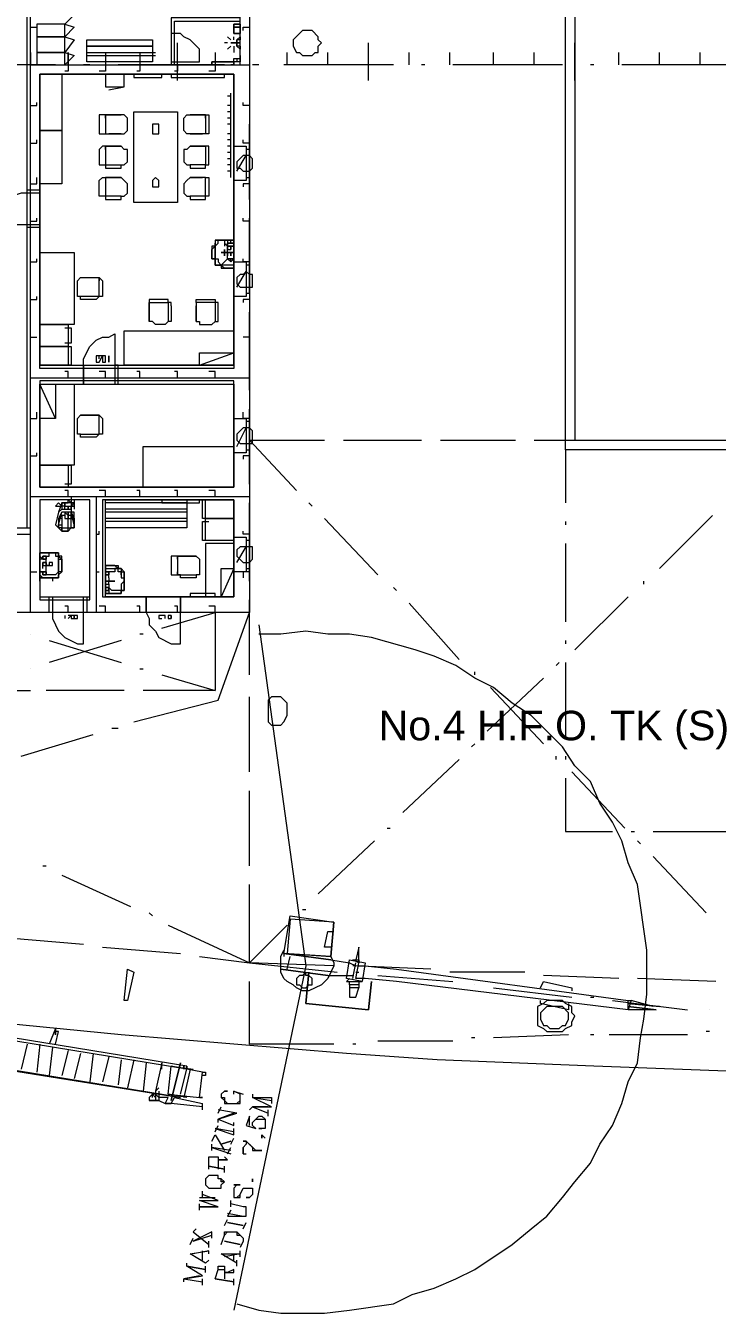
# Model space of a CAD drawing. Header units: millimetres. Extents: x -1005 to 291095, y -4225 to 50669.
# Drawn here: x 38220 to 53441, y -4225 to 24118 of the extents above; entities that cross this region are included whole.
import ezdxf

# ---------------------------------------------------------------- set-up
doc = ezdxf.new("R2010")
doc.units = ezdxf.units.MM
doc.layers.add('PDF_Geomertry', color=7, linetype='Continuous')
doc.styles.get("Standard").update_dxf_attribs({"font": 'arial.ttf'})

msp = doc.modelspace()

# ---------------------------------------------------------------- linework, layer by layer
at = {"layer": 'PDF_Geomertry', "lineweight": 5}
for points in [[(43144, 35310), (43144, 11203), (27923, 11203), (27923, 35310)], [(38323, 33450), (36946, 33450), (36946, 13063), (38323, 13063), (38323, 28078), (38667, 28078), (38667, 28767), (38323, 28767)], [(38254, 33381), (37014, 33381), (37014, 13063), (38254, 13063), (38254, 28078), (38667, 28078), (38667, 28698), (38254, 28698)], [(66011, 14785), (50101, 14785), (50101, 31659), (66011, 31659)], [(38461, 24152), (38461, 23876), (39081, 23876), (39081, 24152), (38461, 24152)], [(38461, 23876), (38461, 23532), (39081, 23532), (39081, 23876), (38461, 23876)], [(41009, 23325), (39563, 23325), (39563, 23808), (41009, 23808), (41009, 23325)], [(42938, 24083), (42800, 24083)], [(42938, 24083), (42938, 24014), (42938, 24083)], [(42938, 23876), (42938, 23808), (42938, 23876)], [(44384, 23463), (44522, 23463), (44591, 23532), (44660, 23532), (44660, 23670), (44728, 23739), (44660, 23808), (44660, 23876), (44522, 24014), (44315, 24014), (44109, 23808), (44109, 23670), (44177, 23532), (44246, 23532), (44315, 23463), (44384, 23463)], [(38461, 23532), (38461, 23257), (39081, 23257), (39081, 23532), (38461, 23532)], [(39563, 23670), (41009, 23670), (39563, 23670)], [(42800, 23739), (42731, 23739), (42800, 23739)], [(42800, 23739), (42869, 23739)], [(42869, 23739), (42938, 23739), (42869, 23739)], [(42938, 23601), (42938, 23670), (42938, 23601)], [(42318, 23257), (42318, 23257), (42318, 23325), (42387, 23325), (42318, 23325)], [(42318, 23257), (42318, 23257)], [(42318, 23257), (42318, 23257)], [(42731, 23325), (42800, 23325), (42800, 23257), (42800, 23325), (42731, 23325), (42387, 23325)], [(42800, 23257), (42800, 23257)], [(42800, 23257), (42800, 23257)], [(42800, 16576), (38530, 16576), (38530, 23050), (38530, 16645), (42800, 16645), (42800, 23050)], [(38530, 23050), (39012, 23050), (39012, 21810), (38530, 21810), (38530, 23050)], [(42800, 23050), (38530, 23050)], [(40389, 23050), (39976, 23050), (39976, 22774), (40389, 22774), (40389, 23050)], [(41216, 23050), (40596, 23050), (40596, 22981), (41216, 22981), (41216, 23050)], [(42593, 23050), (41422, 23050), (41422, 22981), (42593, 22981), (42593, 23050)], [(40596, 22223), (41560, 22223), (41560, 20226), (40596, 20226), (40596, 22223)], [(41147, 21810), (41147, 21948), (41009, 21948), (41009, 21741), (41147, 21741), (41147, 21810)], [(38530, 21810), (39012, 21810), (39012, 20639), (38530, 20639), (38530, 21810)], [(43213, 21121), (43213, 21190), (43144, 21259), (43007, 21259), (42869, 21121), (42869, 20984), (42938, 20984), (43007, 20915), (43144, 20915), (43213, 20984), (43213, 21121)], [(41147, 20639), (41147, 20708), (41078, 20777), (41009, 20708), (41009, 20570), (41147, 20570), (41147, 20639)], [(38254, 20502), (38530, 20502), (38530, 20433), (38254, 20433), (38254, 20502)], [(38254, 19744), (38530, 19744), (38530, 19675), (38254, 19675), (38254, 19744)], [(42387, 19331), (42387, 19262), (42318, 19193), (42387, 19262)], [(42593, 19400), (42456, 19400), (42524, 19400)], [(42593, 19400), (42524, 19400), (42456, 19400), (42524, 19400)], [(42524, 19400), (42593, 19400), (42662, 19400)], [(42593, 19400), (42800, 19400), (42593, 19400), (42800, 19400)], [(42662, 19331), (42800, 19331), (42662, 19331)], [(42800, 19331), (42662, 19331), (42800, 19331)], [(42662, 19331), (42662, 19331)], [(42800, 19400), (42800, 19124), (42800, 19400), (42800, 19124)], [(42800, 19331), (42800, 19262), (42800, 19331)], [(42800, 19331), (42800, 19331)], [(38530, 19124), (39287, 19124), (39287, 17540), (38530, 17540), (38530, 19124)], [(42387, 19193), (42387, 19262)], [(42387, 19124), (42387, 19193)], [(42387, 19124), (42387, 19055)], [(42593, 19124), (42524, 19124), (42593, 19124), (42593, 19193), (42593, 19124)], [(42593, 19124), (42593, 19055), (42593, 19124)], [(42593, 19124), (42593, 19124), (42731, 19124)], [(42593, 19124), (42593, 19124)], [(42593, 19124), (42593, 19124)], [(42662, 19262), (42662, 19262)], [(42662, 19262), (42800, 19262), (42662, 19262)], [(42800, 19262), (42662, 19262), (42800, 19262)], [(42662, 19193), (42662, 19262), (42731, 19262), (42662, 19262)], [(42662, 19262), (42662, 19262)], [(42662, 19055), (42662, 19124)], [(42662, 19124), (42662, 19124)], [(42731, 19124), (42662, 19124), (42731, 19124), (42800, 19124)], [(42662, 19124), (42662, 19124)], [(42662, 19124), (42662, 19124)], [(42662, 19124), (42731, 19124), (42731, 19055), (42731, 19124)], [(42731, 19193), (42731, 19262)], [(42800, 18849), (42800, 19124), (42800, 18849)], [(42387, 18986), (42387, 18917), (42387, 18849), (42387, 18917)], [(42387, 18986), (42387, 18986)], [(42387, 18849), (42456, 18849), (42387, 18849)], [(42593, 18780), (42800, 18780)], [(42662, 18986), (42662, 18986)], [(42800, 18849), (42800, 18780)], [(43213, 18504), (43213, 18642), (43144, 18642), (43075, 18711), (43007, 18642), (42938, 18642), (42869, 18573), (42869, 18435), (42938, 18366), (43213, 18366), (43213, 18504)], [(38530, 17058), (38530, 17540), (39150, 17540), (39150, 17058), (38530, 17058)], [(42800, 16645), (40389, 16645), (40389, 17402), (42800, 17402), (42800, 16645)], [(38530, 16645), (38530, 17058), (39150, 17058), (39150, 16645), (38530, 16645)], [(39976, 16851), (39907, 16851), (39907, 16713), (39976, 16713), (39976, 16851)], [(40045, 16851), (40045, 16713), (40045, 16851)], [(42800, 16645), (42042, 16645), (42042, 16920), (42800, 16920), (42800, 16645)], [(39494, 16231), (39494, 16645), (39494, 16231)], [(40252, 16231), (40252, 16645), (40183, 16645), (40183, 16231), (40252, 16231)], [(42800, 16231), (42800, 13958), (42800, 16300), (38530, 16300), (38530, 13958), (38530, 16231)], [(38530, 16231), (39287, 16231), (39287, 14441), (38530, 14441), (38530, 16231)], [(38874, 16231), (38874, 15474), (38530, 15474), (38530, 16231), (38874, 16231)], [(39838, 15543), (39907, 15474), (39907, 15129), (39838, 15129)], [(43213, 15060), (43213, 15198), (43144, 15267), (43007, 15267), (42869, 15129), (42869, 14992), (42938, 14923), (43213, 14923), (43213, 15060)], [(42800, 13958), (40803, 13958), (40803, 14854), (42800, 14854), (42800, 13958)], [(38530, 13958), (38530, 14441), (39150, 14441), (39150, 13958), (38530, 13958)], [(42800, 13958), (38530, 13958)], [(38530, 13683), (38530, 11479), (39632, 11479), (39632, 13683), (38530, 13683)], [(38530, 13683), (38530, 11548), (39632, 11548), (39632, 13683), (38530, 13683)], [(39012, 13545), (38943, 13614), (38874, 13545), (38943, 13545)], [(39081, 13614), (39081, 13614), (39150, 13614), (39150, 13614), (39081, 13614), (39012, 13614), (39012, 13545), (39012, 13614)], [(39081, 13545), (39081, 13614), (39081, 13545)], [(39150, 13683), (39150, 13683), (39218, 13614), (39150, 13614)], [(39218, 13683), (39218, 13683)], [(39287, 13614), (39218, 13614), (39218, 13545)], [(39287, 13614), (39287, 13614)], [(39287, 13545), (39287, 13614)], [(39976, 13683), (42800, 13683), (39907, 13683), (39907, 11548), (42800, 11548), (39976, 11548)], [(39976, 13063), (39976, 13683), (41767, 13683), (41767, 13063), (39976, 13063)], [(42042, 13683), (41216, 13683), (41216, 13614), (42042, 13614), (42042, 13683)], [(42800, 13683), (42800, 13270), (42180, 13270), (42180, 13683), (42800, 13683)], [(42800, 13683), (42800, 11548)], [(39081, 13063), (39218, 13063), (39218, 13339), (39150, 13339), (39150, 13407), (39081, 13407), (39081, 13339), (39012, 13339), (39012, 13270), (38943, 13270), (38943, 13132), (39012, 13132), (39012, 13063), (39081, 13063)], [(39150, 13339), (39081, 13407), (39081, 13270), (39150, 13270), (39150, 13339)], [(39081, 13407), (39081, 13270), (39218, 13270), (39218, 13407), (39081, 13407)], [(39081, 13407), (39081, 13270), (39218, 13270), (39218, 13407), (39081, 13407)], [(39081, 13407), (39081, 13270), (39218, 13270), (39218, 13407), (39081, 13407)], [(39081, 13407), (39081, 13270), (39218, 13270), (39218, 13407), (39081, 13407)], [(39081, 13407), (39081, 13270), (39218, 13270), (39218, 13407), (39081, 13407)], [(39081, 13407), (39081, 13270), (39218, 13270), (39218, 13407), (39081, 13407)], [(39150, 13476), (39150, 13545)], [(39150, 13407), (39150, 13270), (39287, 13270), (39287, 13407), (39150, 13407)], [(39150, 13407), (39150, 13270), (39287, 13270), (39287, 13407), (39150, 13407)], [(39150, 13407), (39150, 13270), (39287, 13270), (39287, 13407), (39150, 13407)], [(39150, 13407), (39150, 13270), (39287, 13270), (39287, 13407), (39150, 13407)], [(39150, 13407), (39150, 13270), (39287, 13270), (39287, 13407), (39150, 13407)], [(39150, 13407), (39150, 13270), (39287, 13270), (39287, 13407), (39150, 13407)], [(39218, 13545), (39218, 13476), (39218, 13545)], [(39287, 13132), (39287, 13063), (39218, 13063), (39150, 12994), (39012, 12994), (39012, 13063), (38943, 13063), (38943, 13132), (38943, 13063), (39012, 12994), (39150, 12994), (39218, 13063), (39287, 13063)], [(42800, 13270), (42800, 12788), (42180, 12788), (42180, 13270), (42800, 13270)], [(38530, 12512), (38530, 12237), (38530, 12512)], [(38530, 12512), (38736, 12512), (38530, 12512)], [(38943, 12099), (38943, 12374), (39012, 12374), (39012, 12443), (38943, 12443), (38943, 12512), (38943, 12443)], [(42800, 11548), (42800, 12719), (42180, 12719), (42180, 11548), (42800, 11548)], [(43213, 12512), (43213, 12650), (42938, 12650), (42869, 12581), (42869, 12443), (43007, 12305), (43144, 12305), (43213, 12374), (43213, 12512)], [(38530, 12443), (38530, 12443)], [(38530, 11892), (38530, 11961), (38530, 12237), (38530, 11961)], [(38599, 12374), (38599, 12443)], [(38599, 12237), (38599, 12305)], [(38599, 12305), (38599, 12237), (38667, 12237), (38667, 12305), (38599, 12305)], [(38599, 12305), (38599, 12237), (38667, 12237), (38667, 12305), (38599, 12305)], [(38667, 12443), (38667, 12374)], [(38667, 12237), (38667, 12237)], [(38667, 12237), (38667, 12237)], [(38667, 12237), (38667, 12237)], [(38667, 12237), (38667, 12237)], [(38667, 12237), (38667, 12237)], [(38667, 12237), (38667, 12237)], [(38667, 12237), (38667, 12237)], [(38667, 12237), (38736, 12237), (38667, 12237)], [(38667, 12237), (38667, 12237)], [(38667, 12237), (38667, 12237)], [(38805, 12237), (38805, 12305), (38736, 12305), (38736, 12237), (38805, 12237)], [(38805, 12237), (38805, 12305), (38736, 12305), (38736, 12237), (38805, 12237)], [(38943, 12374), (38943, 12443)], [(40114, 12237), (39976, 12237)], [(39976, 12168), (39976, 12237)], [(40252, 12237), (40252, 12168), (40183, 12237), (40114, 12237)], [(38530, 12099), (38530, 12099), (38530, 12030), (38530, 12030)], [(38530, 12099), (38599, 12099), (38530, 12099)], [(38599, 12099), (38599, 12099)], [(38599, 12099), (38599, 12099)], [(38599, 12099), (38599, 12099)], [(38667, 12099), (38599, 12099), (38667, 12099)], [(38599, 12099), (38667, 12099), (38599, 12099)], [(38667, 12099), (38599, 12099), (38667, 12099)], [(38667, 12030), (38599, 12030), (38599, 12099), (38667, 12099)], [(38599, 12030), (38599, 12030)], [(38599, 12030), (38599, 12030)], [(38599, 12030), (38599, 12030)], [(38599, 12030), (38667, 12030), (38599, 12030)], [(38667, 12099), (38667, 12099)], [(38667, 12099), (38667, 12099)], [(38667, 12099), (38667, 12030)], [(38667, 12030), (38667, 12030)], [(38874, 11961), (38805, 11961), (38736, 11961), (38805, 11961)], [(39976, 12168), (39976, 11892), (39976, 12168)], [(39976, 12099), (40045, 12099), (39976, 12099)], [(39976, 12030), (39976, 12099), (39976, 12030), (39976, 12099)], [(39976, 12099), (39976, 12030), (39976, 12099)], [(40252, 12168), (40320, 12168)], [(40389, 12099), (40320, 12168)], [(40320, 12168), (40320, 12168)], [(40389, 11961), (40389, 11892)], [(40389, 11892), (40389, 11961)], [(42800, 11548), (42524, 11548), (42524, 12168), (42800, 12168), (42800, 11548)], [(39976, 11892), (39976, 11892)], [(39976, 11686), (39976, 11754), (39976, 11686)], [(40045, 11754), (39976, 11754), (40045, 11754)], [(39976, 11754), (40045, 11754), (39976, 11754)], [(39976, 11754), (39976, 11754)], [(40045, 11686), (39976, 11686), (40045, 11686)], [(39976, 11686), (40045, 11686), (39976, 11686)], [(39976, 11686), (39976, 11686)], [(39976, 11686), (39976, 11686)], [(40045, 11892), (40045, 11892)], [(40045, 11892), (40045, 11892)], [(40045, 11892), (40045, 11892)], [(40045, 11892), (40045, 11892)], [(40045, 11892), (40045, 11892)], [(40045, 11892), (40045, 11892)], [(40045, 11892), (40045, 11892)], [(40045, 11754), (40045, 11754)], [(40045, 11686), (40045, 11686)], [(40045, 11686), (40045, 11686)], [(40045, 11686), (40045, 11686)], [(40045, 11686), (40045, 11686)], [(40114, 11892), (40114, 11892)], [(40183, 11892), (40114, 11892), (40183, 11892)], [(40183, 11892), (40114, 11892), (40183, 11892)], [(40114, 11892), (40114, 11892)], [(40114, 11892), (40114, 11892)], [(40114, 11892), (40114, 11892)], [(40389, 11892), (40389, 11892)], [(40389, 11686), (40389, 11754), (40389, 11823), (40389, 11892), (40389, 11823), (40389, 11754)], [(38805, 11548), (38805, 11203), (38736, 11203), (38736, 11548), (38805, 11548)], [(39563, 11548), (39563, 11203), (39494, 11203), (39494, 11548), (39563, 11548)], [(40114, 11617), (39976, 11617), (40114, 11617), (39976, 11617)], [(39976, 11617), (39976, 11617)], [(39976, 11617), (39976, 11617)], [(40183, 11617), (40114, 11617), (40045, 11617)], [(40252, 11617), (40252, 11617), (40320, 11617), (40252, 11617), (40114, 11617)], [(40871, 11548), (40871, 11203), (40871, 11548)], [(41629, 11548), (41629, 11203), (41629, 11548)], [(42387, 11617), (41836, 11617), (41836, 11548), (42387, 11548), (42387, 11617)], [(39287, 11135), (39218, 11135), (39218, 11066), (39287, 11066), (39287, 11135)], [(39356, 11135), (39287, 11135), (39287, 11066), (39356, 11066), (39356, 11135)], [(41354, 11135), (41354, 11066), (41422, 11066), (41422, 11135), (41354, 11135)], [(41422, 11135), (41422, 11066), (41422, 11135)], [(43971, 8999), (43971, 9206), (43833, 9344), (43626, 9344), (43558, 9275), (43558, 8793), (43626, 8724), (43833, 8724), (43902, 8793), (43971, 8931), (43971, 8999)], [(43902, 3696), (44935, 3558)], [(45555, 3834), (45555, 3834)], [(45555, 3834), (45555, 3834)], [(45624, 3076), (45279, 3145), (45348, 3558), (45693, 3489)], [(45555, 3558), (45555, 3489)], [(40596, 3283), (40458, 2663), (40389, 2663), (40458, 3352)], [(43833, 3352), (44866, 3214)], [(44522, 3076), (44522, 3145), (44453, 3214), (44384, 3214), (44384, 3283), (44315, 3214), (44246, 3214), (44177, 3145), (44177, 3007), (44246, 3007), (44315, 2938), (44384, 2938), (44453, 3007), (44522, 3007), (44522, 3076)], [(44384, 2594), (44453, 3283)], [(45348, 2938), (45348, 2732), (45486, 2732), (45555, 2938)], [(45762, 2456), (45830, 3076)], [(45762, 2456), (44384, 2594)], [(49963, 2663), (49756, 2663), (49687, 2663), (49619, 2594), (49481, 2525), (49481, 2112), (49619, 2043), (49687, 1974), (49756, 1974), (49963, 1974), (50032, 1974), (50101, 2043), (50238, 2112), (50238, 2181), (50307, 2319), (50238, 2387), (50238, 2525), (50101, 2594), (50032, 2663)], [(52167, 2525), (52098, 2525), (51478, 2594)], [(49963, 2043), (50032, 2112), (50101, 2112), (50170, 2250), (50170, 2387), (50032, 2525), (49963, 2525), (49756, 2525), (49687, 2525), (49550, 2387), (49550, 2250), (49619, 2112), (49687, 2112), (49756, 2043)], [(52098, 2456), (51478, 2525)], [(41422, 459), (41629, 1285)], [(41698, 1148), (41698, 1217)], [(41767, 1217), (41767, 1148), (41767, 1217)], [(40940, 459), (41078, 459)], [(41629, 528), (41629, 528)], [(42042, 528), (42042, 528)], [(42042, 528), (42111, 528), (42042, 528)], [(42731, -436), (42524, -505)], [(42593, -1056), (42249, -987)], [(43213, -1263), (43213, -1332), (43213, -1263)], [(43007, -2296), (42662, -2227)], [(42938, -2709), (42593, -2640)], [(42800, -3536), (42387, -3467)]]:
    msp.add_lwpolyline(points, close=True, dxfattribs=at)
for points in [[(64151, 31453), (65804, 31453), (50307, 31453), (50307, 14992), (65804, 14992), (64151, 14992)], [(42938, 23257), (42938, 29937), (41767, 29937), (41767, 28835), (42387, 28491), (42938, 28491)], [(38323, 11203), (38323, 28009), (38736, 28009), (38736, 28835)], [(39081, 24703), (39287, 24703), (39081, 24427), (39287, 24359), (39081, 24152), (39287, 24083), (39081, 23876), (39287, 23808), (39081, 23532), (39287, 23463), (39081, 23257)], [(42938, 24290), (41422, 24290), (41422, 23257)], [(41491, 23257), (41491, 24221), (42938, 24221)], [(42800, 24152), (42800, 23945), (42938, 23945), (42938, 24014), (42938, 23945), (42800, 23945), (42800, 24152), (42938, 24152), (42938, 24083), (42938, 24152), (42800, 24152), (42938, 24152)], [(38323, 24083), (38461, 24083), (38461, 24014)], [(41422, 23325), (42042, 23325), (42042, 23601), (41836, 23808), (41698, 23876), (41629, 23945), (41422, 23945)], [(42731, 23808), (42662, 23876)], [(42800, 24083), (42938, 24083), (42938, 24014), (42938, 24014)], [(42938, 23945), (42800, 23945), (42938, 23945), (42938, 24014), (42938, 24014)], [(42800, 23808), (42800, 23876)], [(42938, 23670), (42869, 23670), (42869, 23739), (42869, 23808), (42938, 23876)], [(42938, 23808), (42869, 23808), (42869, 23739), (42869, 23670), (42938, 23601)], [(42869, 23808), (42869, 23808)], [(43007, 24014), (43007, 24083), (43144, 24083), (43144, 22361), (43007, 22361), (43007, 22430)], [(38323, 23532), (38323, 23257), (43144, 23257)], [(39150, 23257), (39150, 23532), (39150, 23257), (39150, 23119), (39081, 23119)], [(39563, 23532), (41078, 23532)], [(39976, 23532), (39976, 23257), (39976, 23119), (39838, 23119)], [(40734, 23532), (40734, 23257), (40734, 23119), (40665, 23119)], [(41560, 22912), (41560, 23739)], [(42387, 23532), (42387, 23257), (42387, 23119), (42249, 23119)], [(42662, 23739), (42593, 23739)], [(42731, 23670), (42662, 23601)], [(42800, 23670), (42800, 23532)], [(42869, 23670), (42869, 23670)], [(43971, 23257), (43971, 23532)], [(44866, 23257), (44866, 23532)], [(45762, 22912), (45762, 23739)], [(46657, 23257), (46657, 23532)], [(47552, 23257), (47552, 23532)], [(48517, 23257), (48517, 23532)], [(49412, 23257), (49412, 23532)], [(50307, 22912), (50307, 23739)], [(51272, 23257), (51272, 23532)], [(52167, 23257), (52167, 23532)], [(53062, 23257), (53062, 23532)], [(38874, 23257), (36532, 23257)], [(39632, 23257), (39494, 23257)], [(39563, 23463), (41078, 23463)], [(42593, 23257), (40252, 23257)], [(41560, 23257), (41560, 23119), (41491, 23119)], [(42800, 23257), (42731, 23257), (42731, 23257)], [(42938, 23463), (42938, 23463), (42938, 23325), (42800, 23325)], [(42800, 23325), (42800, 23394), (42938, 23394), (42938, 23463), (42938, 23325), (42938, 23325)], [(42869, 23394), (42869, 23325)], [(42938, 23463), (42938, 23325)], [(43351, 23257), (43213, 23257)], [(46313, 23257), (43902, 23257)], [(47001, 23257), (46932, 23257)], [(50032, 23257), (47621, 23257)], [(50721, 23257), (50652, 23257)], [(53682, 23257), (51340, 23257)], [(40045, 22706), (40389, 22774)], [(38323, 22361), (38461, 22361), (38461, 22430)], [(42731, 22568), (42662, 22568)], [(42731, 20777), (42731, 22637)], [(39976, 22086), (39976, 22155), (40320, 22155), (40045, 22155), (39976, 22155), (39907, 22155), (39838, 22155), (39838, 22086), (39838, 21741), (39907, 21741), (39976, 21741), (40045, 21741)], [(39976, 22155), (39976, 21741), (40320, 21741), (40389, 21741), (40458, 21810), (40458, 22086), (40389, 22155), (40320, 22155), (40320, 22155)], [(42180, 22155), (42180, 21741), (41836, 21741), (41767, 21741), (41698, 21810), (41698, 22086), (41767, 22155), (41836, 22155), (41836, 22155)], [(42180, 22086), (42180, 22155), (41836, 22155), (42111, 22155), (42180, 22155), (42249, 22155), (42249, 22086), (42249, 21741), (42180, 21741), (42111, 21741)], [(42731, 22361), (42662, 22361)], [(42731, 22223), (42662, 22223)], [(42731, 22086), (42662, 22086)], [(42731, 21948), (42662, 21948)], [(43144, 20295), (43144, 21948)], [(38323, 21535), (38461, 21535), (38461, 21604)], [(40320, 21741), (40320, 21741), (40045, 21741)], [(41836, 21741), (41836, 21741), (42111, 21741)], [(42731, 21741), (42662, 21741)], [(42731, 21604), (42662, 21604)], [(43144, 21535), (43007, 21535), (43007, 21604)], [(39976, 21397), (39976, 21466), (40320, 21466), (40045, 21466), (39976, 21466), (39907, 21466), (39838, 21397), (39838, 21053), (39907, 21053), (39976, 21053), (39976, 20984), (40045, 20984), (40320, 20984), (40320, 21053)], [(39976, 21466), (39976, 21053), (40320, 21053), (40389, 21053), (40458, 21121), (40458, 21397), (40389, 21397), (40320, 21466), (40320, 21466)], [(41836, 21466), (41836, 21466), (41767, 21397), (41698, 21397), (41698, 21121), (41767, 21053), (41836, 21053), (41836, 20984), (42111, 20984), (42180, 20984), (42180, 21053), (42249, 21053), (42249, 21397), (42249, 21466), (42180, 21466), (42180, 21397)], [(42180, 21466), (41836, 21466), (42111, 21466), (42180, 21466), (42180, 21053), (41836, 21053)], [(42731, 21466), (42662, 21466)], [(42731, 21328), (42662, 21328)], [(42800, 21466), (43075, 21466), (43075, 20708), (42800, 20708)], [(42869, 20915), (43075, 21259)], [(43075, 20777), (43144, 20777), (43144, 21397), (43075, 21397)], [(42731, 21190), (42662, 21190)], [(42731, 21053), (42662, 21053)], [(38323, 20639), (38461, 20639), (38461, 20777)], [(40320, 20364), (39976, 20364), (39907, 20364), (39838, 20364), (39838, 20708), (39907, 20777), (39976, 20777), (39976, 20708)], [(39976, 20777), (39976, 20364), (39976, 20295), (40045, 20295), (40320, 20295), (40320, 20364), (40389, 20364), (40458, 20433), (40458, 20639), (40389, 20708), (40320, 20777), (39976, 20777), (40045, 20777), (40320, 20777), (40320, 20777)], [(42180, 20708), (42180, 20777), (42249, 20777), (42249, 20708), (42249, 20364), (42180, 20364), (41836, 20364), (41836, 20295), (42111, 20295), (42180, 20295), (42180, 20364), (42180, 20777), (41836, 20777), (41767, 20708), (41698, 20639), (41698, 20433), (41767, 20364), (41836, 20364)], [(41836, 20777), (41836, 20777), (42111, 20777)], [(42180, 20777), (42111, 20777)], [(42731, 20915), (42662, 20915)], [(38254, 20433), (38116, 20433), (37910, 20364), (37703, 20157), (37565, 19882), (37565, 19744), (38254, 19744)], [(43144, 20639), (43007, 20639), (43007, 20570)], [(38323, 19813), (38461, 19813), (38461, 19882)], [(43144, 19813), (43007, 19813), (43007, 19882)], [(43144, 18229), (43144, 19882)], [(42387, 19400), (42387, 19400), (42387, 19331), (42387, 19262), (42318, 19262), (42318, 19193), (42318, 19124), (42318, 19193), (42318, 19124)], [(42318, 19193), (42387, 19262), (42387, 19331)], [(42456, 19400), (42387, 19400), (42456, 19400), (42387, 19400), (42456, 19400), (42387, 19400), (42387, 19331), (42387, 19262), (42456, 19331), (42456, 19400), (42593, 19400), (42593, 19331), (42593, 19262)], [(42387, 19400), (42387, 19400), (42387, 19331)], [(42387, 19400), (42387, 19400), (42387, 19331)], [(42387, 19400), (42387, 19400), (42387, 19331)], [(42524, 19400), (42524, 19400), (42456, 19400), (42456, 19400)], [(42593, 19331), (42662, 19262), (42662, 19331), (42662, 19331)], [(42731, 19400), (42731, 19400), (42662, 19400)], [(42731, 19331), (42731, 19331), (42800, 19331), (42800, 19262), (42731, 19262), (42800, 19262), (42800, 19193), (42800, 19262), (42800, 19331), (42800, 19262), (42731, 19262), (42662, 19262), (42662, 19331), (42662, 19331), (42731, 19331), (42800, 19331), (42731, 19331), (42731, 19400)], [(42800, 19262), (42800, 19262), (42800, 19331), (42800, 19400), (42731, 19400), (42662, 19400), (42662, 19331), (42662, 19262), (42662, 19193), (42662, 19262), (42662, 19193), (42662, 19262), (42662, 19193)], [(42731, 19331), (42662, 19331), (42662, 19331)], [(42731, 19331), (42731, 19331), (42662, 19331)], [(42800, 19331), (42800, 19331), (42731, 19331), (42731, 19331)], [(42800, 19331), (42800, 19331), (42800, 19262)], [(42800, 19124), (42800, 19331)], [(42318, 19124), (42318, 19055), (42318, 19193), (42318, 19193)], [(42456, 18849), (42456, 18849), (42387, 18849), (42387, 18917), (42387, 18986), (42318, 18986), (42318, 19055), (42318, 18986), (42387, 18986), (42387, 19055), (42387, 18986), (42456, 18986), (42456, 18917), (42524, 18849), (42593, 18917), (42662, 18986), (42731, 18917), (42800, 18986), (42800, 18917), (42800, 18917), (42800, 18986), (42800, 18986)], [(42387, 19193), (42387, 19193)], [(42593, 19124), (42593, 19124), (42662, 19124), (42662, 19055), (42662, 19124), (42662, 19124)], [(42662, 18986), (42662, 18986), (42800, 18986), (42662, 18986), (42662, 19055), (42662, 19124), (42593, 19124), (42731, 19124), (42731, 19124)], [(42662, 19262), (42662, 19262), (42662, 19193)], [(42662, 19124), (42662, 19124), (42662, 19193), (42731, 19193), (42731, 19262), (42800, 19262), (42800, 19262)], [(42731, 19124), (42731, 19124), (42800, 19124), (42800, 18917)], [(42731, 19124), (42731, 19124)], [(38323, 18917), (38461, 18917), (38461, 18986)], [(42387, 18917), (42387, 18849), (42387, 18849)], [(42662, 18849), (42593, 18849), (42524, 18849), (42456, 18849), (42524, 18849), (42524, 18780), (42593, 18780), (42524, 18849), (42524, 18849)], [(42524, 18849), (42456, 18849), (42456, 18849)], [(42662, 18780), (42524, 18780)], [(42662, 18986), (42731, 18917), (42731, 18986), (42800, 18986), (42800, 18986)], [(42800, 18849), (42731, 18849), (42662, 18849)], [(42731, 18849), (42731, 18849)], [(42800, 18917), (42800, 18986), (42800, 18986)], [(42800, 18986), (42800, 18986)], [(42800, 18849), (42800, 18917), (42800, 18917)], [(42800, 18917), (43075, 18917), (43075, 18160), (42800, 18160)], [(42869, 18366), (43075, 18711)], [(43144, 18917), (43007, 18917), (43007, 18986)], [(43075, 18229), (43144, 18229), (43144, 18849), (43075, 18849)], [(39769, 18091), (39425, 18091), (39425, 18160), (39356, 18160), (39356, 18229), (39356, 18435), (39356, 18504), (39425, 18573), (39838, 18573), (39838, 18504)], [(39425, 18573), (39425, 18573), (39769, 18573), (39838, 18573), (39907, 18504), (39907, 18160), (39838, 18160), (39838, 18573)], [(38323, 18091), (38461, 18091), (38461, 18160)], [(39838, 18160), (39425, 18160)], [(39769, 18091), (39838, 18160), (39838, 18160)], [(40940, 18022), (41354, 18022), (41354, 18091), (41009, 18091), (40940, 18091), (40940, 18022), (41009, 18022)], [(41422, 17953), (41422, 17609), (41354, 17609), (41285, 17540), (41078, 17540), (41009, 17609), (40940, 17609), (40940, 18022), (40940, 17953), (40940, 17609), (40940, 17609)], [(41422, 17953), (41422, 18022), (41354, 18022), (41354, 18022)], [(41354, 18022), (41354, 17609)], [(42042, 18022), (41973, 18022), (41973, 18091), (42042, 18091), (42318, 18091), (42387, 18091), (42387, 18022), (42387, 17609), (42456, 17609), (42456, 17953), (42456, 18022), (42387, 18022), (42318, 18022)], [(42387, 18022), (41973, 18022), (41973, 17609), (42042, 17609), (42042, 17540), (42318, 17540), (42387, 17609)], [(41973, 18022), (41973, 17953)], [(41973, 17609), (41973, 17609), (41973, 17953)], [(43144, 18091), (43007, 18091), (43007, 18022)], [(43144, 16094), (43144, 17815)], [(39081, 17471), (39218, 17471), (39218, 17127), (39081, 17127)], [(39494, 16645), (39494, 16782), (39632, 17058), (39769, 17196), (39907, 17264), (40045, 17264), (40183, 17333), (40183, 16645)], [(38323, 17264), (38461, 17264)], [(39081, 17058), (39218, 17058), (39218, 16645), (39081, 16645)], [(43144, 17264), (43007, 17264)], [(39838, 16782), (39838, 16851), (39769, 16851), (39769, 16713), (39838, 16713), (39907, 16851), (39838, 16851)], [(42042, 16645), (42800, 16920)], [(39150, 16369), (39150, 16507), (39081, 16507)], [(39976, 16369), (39976, 16507), (39838, 16507)], [(40734, 16369), (40734, 16507), (40665, 16507)], [(41560, 16369), (41560, 16507), (41491, 16507)], [(42387, 16369), (42387, 16507), (42249, 16507)], [(38323, 16369), (43144, 16369)], [(38874, 15474), (38530, 16231)], [(38323, 15474), (38461, 15474), (38461, 15611)], [(43144, 15474), (43007, 15474), (43007, 15611)], [(43144, 14027), (43144, 15680)], [(39425, 15129), (39838, 15129), (39838, 15129), (39769, 15060), (39425, 15060), (39425, 15129), (39356, 15129), (39356, 15198), (39356, 15474), (39425, 15543), (39838, 15543)], [(39838, 15474), (39838, 15543), (39769, 15543), (39425, 15543), (39425, 15543)], [(42800, 15474), (43075, 15474), (43075, 14716), (42800, 14716)], [(43075, 14785), (43144, 14785), (43144, 15405), (43075, 15405)], [(42869, 14854), (43075, 15267)], [(44177, 13890), (43144, 14992), (44797, 14992)], [(45211, 14992), (46932, 14992)], [(47346, 14992), (48999, 14992)], [(49412, 14992), (51065, 14992)], [(50101, 14785), (50101, 13614)], [(51547, 14992), (53200, 14992)], [(38323, 14647), (38461, 14647), (38461, 14716)], [(43144, 14647), (43007, 14647), (43007, 14578)], [(39081, 14441), (39218, 14441), (39218, 14027), (39081, 14027)], [(39150, 13752), (39150, 13890), (39081, 13890)], [(39976, 13752), (39976, 13890), (39838, 13890)], [(40734, 13752), (40734, 13890), (40665, 13890)], [(41560, 13752), (41560, 13890), (41491, 13890)], [(42387, 13752), (42387, 13890), (42249, 13890)], [(38323, 13752), (43144, 13752)], [(39012, 13614), (38943, 13407), (38874, 13132), (39012, 12994), (39150, 12994), (39218, 13063), (39287, 13063), (39287, 13132), (39218, 13407), (39287, 13270), (39287, 13132), (39218, 13476), (39218, 13545), (39287, 13545), (39287, 13476)], [(39218, 13752), (39218, 13476), (39218, 13407), (39012, 13407), (38943, 13270), (38943, 13132), (39012, 13407)], [(39218, 13683), (39218, 13683)], [(39287, 13683), (39287, 13683), (39287, 13614), (39218, 13614), (39218, 13614)], [(39218, 13614), (39218, 13614), (39287, 13614), (39287, 13614)], [(39769, 13752), (39769, 11203)], [(41767, 13614), (39976, 13614)], [(42249, 13270), (42111, 13270), (42111, 13683), (42249, 13683)], [(43144, 11892), (43144, 13614)], [(44522, 13545), (44453, 13614)], [(39081, 13476), (39081, 13545), (39012, 13545), (39012, 13476), (38943, 13407)], [(39012, 13476), (39218, 13476), (39218, 13476)], [(39150, 12994), (39150, 13339), (39150, 13407), (39081, 13407), (39081, 13339), (39012, 13339), (39012, 12994)], [(39081, 13545), (39081, 13545), (39150, 13545), (39218, 13545)], [(39081, 13407), (39081, 13407)], [(41767, 13476), (39976, 13476)], [(41767, 13407), (39976, 13407)], [(52167, 12168), (53338, 13339)], [(41767, 13270), (39976, 13270)], [(41767, 13201), (39976, 13201)], [(42249, 12788), (42111, 12788), (42111, 13201), (42249, 13201)], [(45968, 12030), (44797, 13270)], [(50101, 13201), (50101, 13132)], [(36739, 12925), (38323, 12925)], [(39769, 12925), (39838, 12925), (39838, 12994)], [(42800, 12856), (43075, 12856), (43075, 12099), (42800, 12099)], [(43144, 12925), (43007, 12925), (43007, 12994)], [(43075, 12168), (43144, 12168), (43144, 12788), (43075, 12788)], [(38599, 11961), (38599, 11961), (38530, 12030), (38530, 12237), (38530, 12512)], [(38530, 12512), (38530, 12512), (38599, 12512), (38599, 12512)], [(38599, 12512), (38667, 12512), (38805, 12512), (38874, 12512), (38874, 12512)], [(38667, 12443), (38736, 12443), (38736, 12512), (38874, 12512), (38874, 12443), (38943, 12443), (39012, 12374), (39012, 12305), (39012, 12374), (39012, 12099), (38943, 12030), (38943, 11961), (38943, 12030), (39012, 12099), (39012, 12168), (39012, 12237), (39012, 12305)], [(38667, 12512), (38736, 12512), (38805, 12512)], [(38874, 12512), (38736, 12512), (38805, 12512), (38805, 12512)], [(38943, 12512), (38943, 12512), (38943, 12512), (38874, 12512), (38943, 12512), (38874, 12512), (38805, 12512)], [(42869, 12305), (43075, 12650)], [(50101, 12719), (50101, 10997)], [(38943, 12099), (38943, 12099), (38874, 12030), (38667, 12030), (38667, 12099), (38667, 12374), (38599, 12374), (38530, 12374), (38530, 12305), (38530, 12374), (38530, 12443), (38530, 12374), (38530, 12443), (38599, 12374), (38667, 12374), (38667, 12443), (38599, 12443), (38599, 12443)], [(38530, 11961), (38736, 11961), (38530, 11961), (38736, 11961), (38530, 11961), (38530, 12237), (38530, 11961), (38530, 11892)], [(38599, 12443), (38599, 12443), (38667, 12443)], [(38599, 12168), (38599, 12237), (38599, 12305), (38599, 12237), (38599, 12237)], [(38599, 12305), (38667, 12305), (38667, 12237)], [(38599, 12237), (38667, 12237), (38667, 12237)], [(38667, 12305), (38667, 12305), (38667, 12237)], [(38667, 12305), (38667, 12237), (38667, 12237)], [(39012, 12305), (39012, 12237), (39012, 12168), (39012, 12099), (38943, 12099), (38943, 12030), (38943, 12030), (38943, 11961), (38943, 11961)], [(39012, 12237), (39012, 12237), (39012, 12168), (39012, 12099), (38943, 12030), (38943, 11961), (38943, 11961)], [(39012, 12237), (39012, 12168), (39012, 12099), (38943, 12030)], [(40045, 12237), (40183, 12237)], [(41560, 12374), (41560, 12443), (41491, 12443), (41422, 12443), (41422, 12374), (41422, 12099), (41422, 12030), (41491, 12030), (41560, 12030), (41560, 12099)], [(41973, 12443), (41973, 12443), (42042, 12374), (42042, 12305), (42042, 12099), (42042, 12030), (41973, 12030), (41973, 11961), (41629, 11961), (41629, 12030), (41560, 12030), (41973, 12030)], [(41560, 12443), (41973, 12443), (41629, 12443), (41560, 12443), (41560, 12030)], [(38323, 12099), (38461, 12099)], [(38599, 12099), (38599, 12099), (38599, 12030), (38667, 12030), (38667, 12030)], [(38667, 12099), (38667, 12099), (38599, 12099)], [(38667, 12099), (38667, 12099), (38599, 12099), (38599, 12099)], [(38599, 12099), (38599, 12099), (38599, 12030)], [(38667, 12099), (38667, 12099), (38599, 12099)], [(38599, 12030), (38599, 12030), (38667, 12030), (38667, 12030)], [(38599, 12030), (38599, 12030), (38667, 12030)], [(38667, 11961), (38736, 11961), (38805, 11961), (38667, 11961), (38599, 11961), (38599, 11961)], [(38667, 12099), (38667, 12099), (38667, 12030)], [(38667, 12099), (38667, 12099), (38667, 12030), (38667, 12030)], [(38667, 12099), (38667, 12099), (38667, 12030), (38667, 12030)], [(38667, 12099), (38667, 12099), (38667, 12030)], [(38874, 11961), (38805, 11961), (38736, 11961), (38805, 11961), (38874, 11961), (38943, 11961), (38943, 11961)], [(38874, 11961), (38874, 11961), (38805, 11961), (38805, 11892)], [(38943, 12030), (38943, 11961), (38874, 11961), (38943, 11961), (38874, 11961), (38943, 11961), (38943, 11961)], [(39769, 12099), (39838, 12099)], [(39976, 12168), (39976, 12168), (40045, 12168), (40045, 12168)], [(39976, 12168), (39976, 12099), (39976, 12099)], [(39976, 11892), (39976, 11892), (39976, 12099)], [(39976, 12030), (39976, 12030), (39976, 12099), (39976, 12099)], [(40045, 11961), (40045, 12030), (39976, 12030), (40045, 12030), (40045, 12099), (40045, 12030), (40045, 12099)], [(40320, 12030), (40320, 12099), (40252, 12099), (40252, 12168), (40183, 12168), (40183, 12099), (40114, 12099), (40045, 12099), (40045, 12099)], [(40045, 12168), (40114, 12168), (40183, 12168), (40252, 12168), (40320, 12168), (40320, 12168), (40320, 12168)], [(40045, 11961), (40045, 11892), (40045, 11892)], [(40252, 12168), (40252, 12168)], [(40320, 12168), (40320, 12168), (40320, 12099), (40389, 12099)], [(40320, 12099), (40320, 12030), (40320, 11961), (40389, 11961), (40389, 12030), (40389, 11961), (40389, 12030), (40389, 12099), (40389, 12030), (40389, 12099)], [(42800, 12168), (42524, 11548)], [(43144, 12099), (43007, 12099), (43007, 11961)], [(40045, 11823), (40045, 11892), (39976, 11892), (40045, 11892), (40114, 11892), (40114, 11892), (40045, 11892), (39976, 11892), (39976, 11892), (40045, 11892), (40114, 11892), (40114, 11892), (40045, 11892), (40045, 11892)], [(40045, 11892), (40045, 11892), (39976, 11892), (39976, 11892)], [(39976, 11617), (39976, 11892), (39976, 11617), (39976, 11892), (39976, 11617), (39976, 11686), (39976, 11754), (39976, 11754)], [(39976, 11892), (39976, 11686), (39976, 11686)], [(39976, 11754), (39976, 11754), (39976, 11823), (40045, 11823), (40045, 11754), (40045, 11686), (40045, 11617)], [(39976, 11686), (39976, 11686), (39976, 11754)], [(40045, 11754), (40045, 11754), (40045, 11686), (39976, 11686), (39976, 11754)], [(40045, 11754), (39976, 11754), (39976, 11754)], [(39976, 11754), (39976, 11754), (39976, 11686), (39976, 11754), (40045, 11754), (40045, 11754)], [(39976, 11754), (39976, 11754), (39976, 11754), (40045, 11754), (40045, 11754)], [(39976, 11754), (39976, 11754)], [(39976, 11686), (40045, 11686), (40045, 11686)], [(40045, 11686), (39976, 11686), (39976, 11686)], [(39976, 11686), (39976, 11686), (40045, 11686), (40045, 11686)], [(40045, 11823), (40045, 11754)], [(40114, 11686), (40045, 11754), (40045, 11754)], [(40045, 11686), (40045, 11686), (40045, 11754), (40045, 11754)], [(40045, 11754), (40045, 11754), (40045, 11686)], [(40114, 11892), (40114, 11892)], [(40389, 11754), (40389, 11823), (40389, 11754), (40389, 11686), (40320, 11686), (40320, 11617), (40320, 11686), (40389, 11686), (40320, 11686), (40320, 11617), (40320, 11686), (40389, 11686), (40389, 11754), (40389, 11823), (40389, 11892), (40320, 11823), (40320, 11754), (40320, 11686), (40114, 11686), (40114, 11686)], [(40389, 11754), (40389, 11686), (40320, 11686), (40320, 11686)], [(40320, 11686), (40320, 11617)], [(40389, 11892), (40389, 11892), (40389, 11823)], [(40389, 11892), (40389, 11823)], [(46381, 11686), (46313, 11754)], [(51823, 11823), (51823, 11892)], [(39150, 11203), (39150, 11341), (39081, 11341)], [(39976, 11203), (39976, 11341), (39838, 11341)], [(39976, 11617), (39976, 11617), (40045, 11617), (40045, 11617)], [(40114, 11617), (40183, 11617), (40252, 11617), (40320, 11617), (40252, 11617), (40252, 11617)], [(40320, 11617), (40320, 11617), (40252, 11617), (40114, 11617)], [(40183, 11617), (40252, 11617), (40252, 11617)], [(40734, 11203), (40734, 11341), (40665, 11341)], [(41216, 10859), (42387, 11203), (42387, 11341), (42249, 11341)], [(41560, 11203), (41560, 11341), (41491, 11341)], [(43144, 9826), (43144, 11479)], [(47759, 10170), (46657, 11410)], [(50307, 10377), (51478, 11548)], [(38805, 11203), (38805, 11066), (38943, 10790), (39081, 10652), (39356, 10515), (39494, 10515), (39494, 11203)], [(39081, 11135), (39081, 11066)], [(39150, 11066), (39218, 11135), (39150, 11135)], [(40596, 8793), (42456, 9275), (43144, 11203)], [(40871, 11203), (40940, 11066), (40940, 10928), (41078, 10790), (41147, 10652), (41422, 10515), (41629, 10515), (41629, 11203)], [(41285, 11066), (41285, 11135), (41216, 11135), (41147, 11135), (41147, 11066), (41216, 11066)], [(42387, 11203), (42387, 9482)], [(43351, 10928), (44384, 3421), (42800, -4156)], [(42869, -4018), (43351, -4156), (43833, -4225), (44797, -4225), (45348, -4156), (46313, -4018), (46726, -3811), (47208, -3674), (47690, -3467), (48103, -3260), (48930, -2709), (49343, -2365), (49687, -2089), (50032, -1676), (50307, -1332), (50652, -919), (50858, -505), (51134, -92), (51340, 390), (51478, 872), (51685, 1285), (51754, 1836), (51823, 2250), (51891, 2801), (51891, 3765), (51685, 5211), (51478, 5693), (51340, 6176), (51134, 6589), (50858, 7002), (50652, 7484), (50307, 7829), (50032, 8242), (49343, 8931), (48930, 9206), (48517, 9550), (48103, 9757), (47690, 10033), (47208, 10239), (46795, 10377), (45830, 10652), (45348, 10721), (44866, 10721), (44384, 10790), (43833, 10721), (43351, 10721)], [(38323, 10721), (38323, 10721)], [(40320, 10584), (38736, 10101)], [(38736, 10584), (40320, 10101)], [(40803, 10721), (40734, 10721)], [(50101, 10584), (50101, 10515)], [(38323, 9964), (38323, 9964)], [(40734, 9964), (40803, 9964)], [(49894, 10033), (49963, 10101)], [(50101, 10101), (50101, 8448)], [(37910, 9826), (36739, 9482), (38323, 9482)], [(41216, 9826), (42387, 9482), (40803, 9482)], [(48103, 9826), (48103, 9895)], [(48379, 8586), (49619, 9757)], [(40389, 9482), (38667, 9482)], [(49619, 8311), (48448, 9550)], [(43144, 7691), (43144, 9344)], [(38116, 8035), (39701, 8517)], [(40114, 8655), (40252, 8655)], [(48034, 8242), (48103, 8311)], [(46519, 6795), (47759, 7966)], [(49894, 7966), (49894, 8035)], [(50101, 8035), (50101, 7966)], [(51409, 6451), (50238, 7691)], [(50101, 7553), (50101, 6382), (51134, 6382)], [(43144, 5625), (43144, 7278)], [(54233, 1079), (50721, 1217), (47277, 1354), (45279, 1492), (40320, 1905), (36808, 2250), (33364, 2663), (31918, 2870), (30471, 3076), (28474, 3421), (26408, 3903), (24755, 4247), (23170, 4660), (21311, 5211), (19451, 5693), (17385, 6313), (15319, 7002)], [(46175, 6451), (46244, 6451)], [(51547, 6382), (51616, 6382)], [(52029, 6382), (53682, 6382)], [(44660, 5005), (45899, 6176)], [(51754, 6107), (51685, 6176)], [(53200, 4591), (52029, 5831)], [(38599, 5625), (38667, 5625)], [(39012, 5418), (40527, 4729)], [(42042, 3627), (43144, 3489), (43144, 5211)], [(40940, 4591), (41009, 4523)], [(44315, 4660), (44384, 4660)], [(41629, 597), (41767, 1148), (22000, 4385)], [(41354, 4316), (43144, 3489), (43971, 4316)], [(44935, 3627), (45004, 4385), (44935, 3627), (43902, 3696), (44040, 4523), (45004, 4385), (44040, 4454), (43971, 3696), (44935, 3627), (45004, 3489), (45004, 3421), (44866, 3145), (44728, 3007), (44453, 2870), (44315, 2870), (44177, 2938), (44109, 3007), (43971, 3076), (43902, 3145), (43833, 3283), (43833, 3627), (43902, 3765)], [(37841, 4040), (39494, 3903)], [(44935, 3834), (44797, 3834), (44866, 4178), (45004, 4178)], [(22206, 3627), (41629, 528), (22206, 3696)], [(39907, 3834), (41629, 3696)], [(43902, 3696), (43902, 3627)], [(45555, 3558), (45555, 3558), (45555, 3834), (45486, 3558)], [(45004, 3421), (43144, 3489), (45073, 3283)], [(43971, 3352), (44040, 3627)], [(44935, 3558), (45348, 3489), (45486, 3421)], [(45555, 3489), (45417, 3558), (45555, 3558), (45555, 3558)], [(45417, 3558), (45417, 3558), (45486, 3558), (45486, 3558)], [(45417, 3145), (45486, 3489)], [(47139, 3352), (45417, 3421)], [(52029, 2456), (52029, 2456), (51478, 2456), (46381, 3076), (45693, 3145), (45486, 3145), (45555, 3489)], [(45555, 3421), (45693, 3421), (46381, 3352), (51478, 2663), (51547, 2663), (51478, 2456), (51478, 2456), (51478, 2663)], [(44866, 3214), (45279, 3214), (45417, 3214)], [(45348, 3145), (45279, 3076), (45624, 3076), (45624, 3076)], [(45486, 3283), (45555, 3283)], [(45968, 3214), (47621, 3076)], [(49205, 3283), (47552, 3283)], [(51272, 3145), (49619, 3214)], [(53407, 3076), (51685, 3145)], [(45004, 1699), (43144, 1699), (43144, 3076)], [(45555, 3076), (45555, 3007), (45348, 3007), (45348, 3076)], [(45348, 3007), (45348, 2938)], [(45555, 3007), (45555, 2938)], [(48103, 3007), (48103, 3007)], [(48517, 2938), (50238, 2732)], [(49550, 2938), (49619, 3076), (50238, 2938), (50238, 2870)], [(50170, 2594), (50170, 2456), (49550, 2594), (49550, 2663)], [(50652, 2732), (50721, 2732)], [(51134, 2663), (52787, 2456)], [(52029, 2525), (52029, 2525), (51547, 2663), (51478, 2456)], [(41767, 1217), (33708, 2525)], [(52098, 2456), (52098, 2456)], [(53269, 2456), (53269, 2456)], [(38874, 1699), (38943, 1974), (38874, 1974), (38874, 2043), (38874, 1905), (38874, 2043), (38736, 1699)], [(38874, 1905), (38874, 1905)], [(47621, 1768), (45968, 1768)], [(48103, 1836), (48034, 1836)], [(50170, 1905), (48517, 1836)], [(50721, 1905), (50652, 1905)], [(52787, 1905), (51065, 1905)], [(53269, 1974), (53200, 1974)], [(38254, 1699), (38116, 1148)], [(38530, 1699), (38461, 1079)], [(38805, 1630), (38736, 1010)], [(39150, 1561), (39012, 1010)], [(39425, 1492), (39287, 941)], [(39701, 1492), (39632, 872)], [(40045, 1423), (39907, 872)], [(45486, 1699), (45417, 1699)], [(40320, 1354), (40252, 803)], [(40596, 1354), (40458, 734)], [(40871, 1285), (40803, 666)], [(41216, 1148), (41216, 1285), (41078, 666), (41147, 734)], [(41767, 528), (41354, 597), (41422, 1217)], [(42111, 1079), (41422, 1217), (41905, 1148)], [(41836, 1148), (41698, 528)], [(41354, 597), (42042, 528), (42111, 1079), (42180, 1079), (42180, 1010), (42111, 1010)], [(41009, 528), (41009, 597), (40940, 528), (40940, 459)], [(41147, 666), (41147, 528), (41147, 459), (41078, 459), (41147, 459), (41285, 390), (41354, 528), (41147, 528), (41078, 597), (41009, 597), (41078, 528)], [(41078, 666), (41078, 597), (41078, 459)], [(42593, 666), (42662, 666), (42593, 666), (42524, 597), (42524, 528), (42593, 459), (42593, 390), (42938, 390), (42938, 597), (42800, 666), (43007, 597)], [(42800, 597), (42800, 666)], [(43213, 597), (43213, 528), (43626, 528), (43626, 390)], [(42111, 321), (41422, 390), (41285, 390), (41422, 390), (41491, 528), (42111, 390)], [(42111, 252), (42111, 321), (42111, 390), (42111, 390)], [(42456, 183), (42524, 321)], [(42524, 528), (42593, 528), (42593, 459), (42662, 390), (42869, 390), (42938, 459)], [(43144, 252), (43213, 321), (43626, 321), (43213, 528), (43626, 459)], [(43558, 321), (43213, 321), (43558, 183)], [(42456, -23), (42456, 46), (42869, 183), (42456, 252)], [(42800, 183), (42456, 46), (42800, -92), (42800, -23)], [(43144, -92), (43144, -23), (43144, 115), (43075, -92), (43282, -161), (43213, -92), (43213, -23), (43351, 115), (43420, 115), (43489, 46), (43489, -161), (43351, -161), (43420, -161)], [(43213, -23), (43282, 46), (43489, 46), (43489, -92)], [(43558, 115), (43558, 252)], [(42387, -230), (42456, -92)], [(42800, -230), (42387, -161), (42800, -299), (42800, -161)], [(42318, -436), (42387, -299), (42593, -643)], [(42318, -643), (42318, -505)], [(42731, -505), (42800, -368)], [(43144, -505), (43213, -574), (43213, -643), (43282, -643), (43420, -643), (43282, -643), (43075, -436), (43007, -436), (43075, -436), (43075, -505), (43007, -574), (43007, -712), (43075, -712)], [(43007, -712), (43007, -643), (43007, -574), (43075, -505)], [(43420, -299), (43420, -368), (43420, -299), (43489, -368)], [(42249, -1056), (42249, -781), (42456, -781), (42456, -1056)], [(42249, -850), (42249, -781), (42456, -781), (42456, -850), (42662, -850), (42593, -781), (42662, -850), (42456, -850), (42456, -919)], [(42731, -643), (42318, -574), (42731, -712)], [(42662, -712), (42731, -574)], [(42593, -1125), (42593, -987)], [(42180, -1332), (42180, -1401), (42249, -1470), (42524, -1470), (42524, -1401), (42593, -1332), (42524, -1263), (42456, -1263), (42456, -1194), (42249, -1194), (42180, -1263), (42180, -1401), (42249, -1470), (42524, -1470), (42524, -1401)], [(42593, -1332), (42524, -1332), (42524, -1263), (42456, -1263), (42456, -1194), (42249, -1194), (42180, -1263)], [(42869, -1401), (42800, -1401), (42938, -1401), (42869, -1401), (42800, -1470), (42800, -1676), (42938, -1676), (42938, -1607), (43007, -1470), (43075, -1470)], [(42387, -1883), (42042, -1883), (42456, -1883), (42042, -1745), (42456, -1745), (42111, -1607)], [(42042, -1676), (42387, -1676)], [(42111, -1676), (42111, -1538)], [(42869, -1676), (42938, -1607), (43007, -1470), (43213, -1470), (43213, -1607), (43144, -1676), (43075, -1676), (43144, -1676)], [(42042, -1952), (42042, -1814)], [(42731, -1952), (42662, -2089), (43075, -2089), (43075, -1883), (43007, -1883), (42731, -1814)], [(42731, -1883), (42731, -1745)], [(42593, -2296), (42662, -2158)], [(42662, -2021), (43007, -2089), (43075, -2089), (43075, -2021)], [(43007, -2365), (43075, -2227)], [(41973, -2365), (41905, -2434), (42249, -2709)], [(42318, -2572), (42318, -2434), (41905, -2640), (42318, -2503)], [(42524, -2709), (42593, -2503), (42593, -2434), (42869, -2434), (43007, -2572), (43007, -2640), (42938, -2778)], [(42593, -2503), (42662, -2434), (42869, -2434), (42869, -2503), (42938, -2503), (43007, -2572), (43007, -2640)], [(41836, -2709), (41905, -2572)], [(42249, -2778), (42249, -2640)], [(42249, -3054), (42180, -3123), (41836, -2916), (42249, -2847), (41905, -2916)], [(42111, -3054), (42111, -2847)], [(42249, -2916), (42249, -2847)], [(42869, -3123), (42524, -2916), (42938, -2916), (42593, -2985)], [(42800, -3054), (42800, -2916)], [(42869, -3191), (42869, -3054)], [(42938, -2985), (42938, -2847)], [(41698, -3536), (41698, -3467), (42111, -3398), (41767, -3191), (42180, -3260), (41767, -3191), (41767, -3123)], [(42042, -3398), (41698, -3467), (42111, -3536)], [(42180, -3329), (42180, -3191)], [(42387, -3467), (42456, -3260), (42456, -3191), (42593, -3191), (42593, -3467)], [(42456, -3260), (42593, -3260), (42593, -3329), (42800, -3329), (42800, -3260), (42662, -3329), (42593, -3329), (42593, -3398)], [(42111, -3605), (42111, -3467)], [(42800, -3605), (42800, -3467)]]:
    msp.add_lwpolyline(points, dxfattribs=at)

# ---------------------------------------------------------------- texts
msp.add_text('No.4 H.F.O. TK (S)', height=650).set_placement((45985, 8388))

doc.saveas('drawing.dxf')
